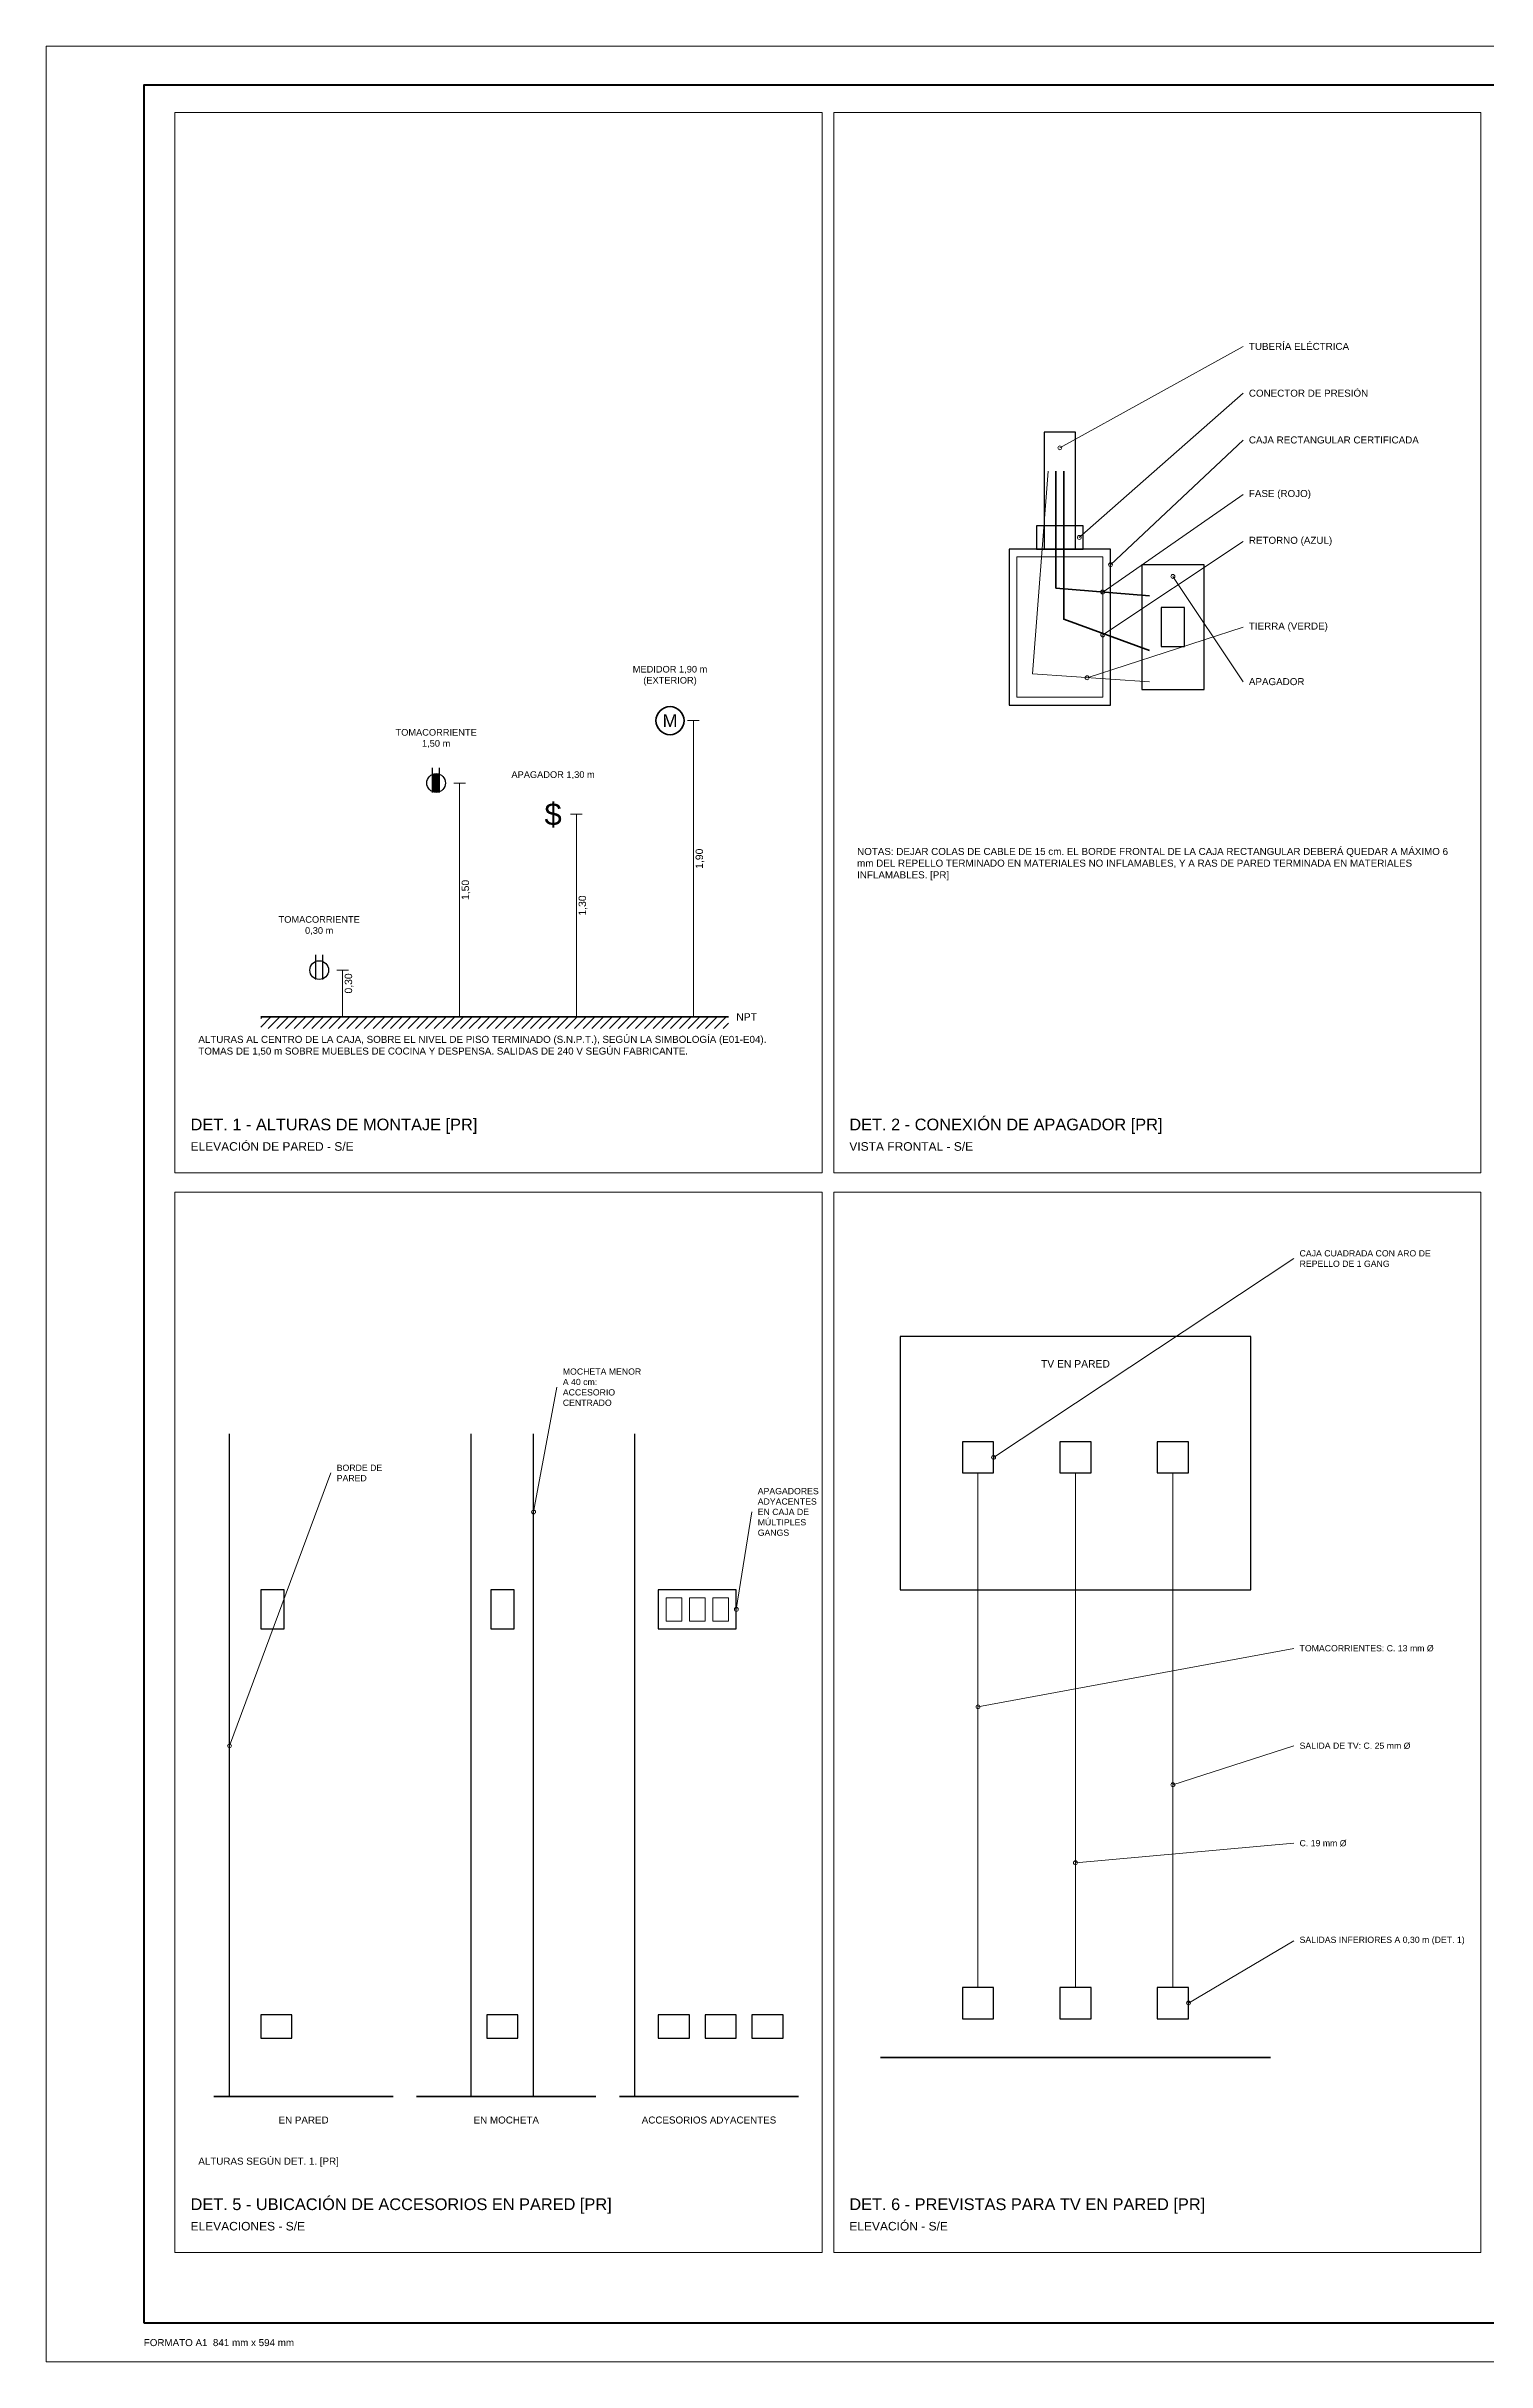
# Paper-space layout 'E05-DETALLES' of a CAD drawing. Header units: metres, sheet in millimetres. Extents: x 0 to 841, y 0 to 594.
# Drawn here: x 0 to 370, y 0 to 594 of the extents above; entities that cross this region are included whole.
import ezdxf
from ezdxf.enums import TextEntityAlignment as Align

# ---------------------------------------------------------------- set-up
doc = ezdxf.new("R2010")
doc.units = ezdxf.units.M
for name, color, linetype, lineweight in [('A-MARCO', 7, 'Continuous', 70), ('A-TEXTO', 7, 'Continuous', 18), ('A-TITULOS', 7, 'Continuous', 35), ('D-COND', 7, 'Continuous', 35), ('D-FINO', 8, 'Continuous', 13), ('D-LINEAS', 7, 'Continuous', 25), ('D-TRAMA', 8, 'Continuous', 9), ('E-APAG', 7, 'Continuous', 25), ('E-TABLERO', 7, 'Continuous', 35), ('E-TOMA', 7, 'Continuous', 25)]:
    doc.layers.add(name, color=color, linetype=linetype, lineweight=lineweight)
doc.layers.add('A-VIEWPORT', color=8, linetype='Continuous', lineweight=13, plot=False)
doc.styles.add('ARIAL', font='arial.ttf')

psp = doc.layouts.new('E05-DETALLES')

# ---------------------------------------------------------------- hatches: boundary and pattern name
at = {"layer": 'D-TRAMA'}
h = psp.add_hatch(dxfattribs=at)
h.set_pattern_fill('ANSI31', scale=0.5)
h.paths.add_polyline_path([(55, 342), (175, 342), (175, 345), (55, 345)])
at = {"layer": 'E-TOMA'}
psp.add_hatch(color=7, dxfattribs=at).paths.add_polyline_path([(99.1, 402.75), (100.9, 402.75), (100.9, 407.25), (99.1, 407.25)])

# ---------------------------------------------------------------- linework, layer by layer
at = {"layer": 'A-MARCO'}
psp.add_lwpolyline([(25, 10), (831, 10), (831, 584), (25, 584)], close=True, dxfattribs=at)
at = {"layer": 'A-VIEWPORT'}
psp.add_lwpolyline([(0, 0), (841, 0), (841, 594), (0, 594)], close=True, dxfattribs=at)
at = {"layer": 'D-COND'}
for p, q in [((55, 345), (175, 345)), ((214, 78), (314, 78)), ((43, 68), (89, 68)), ((95, 68), (141, 68)), ((147, 68), (193, 68))]:
    psp.add_line(p, q, dxfattribs=at)
for points in [[(259, 485), (259, 455), (283, 453)], [(261, 485), (261, 447), (283, 439)]]:
    psp.add_lwpolyline(points, dxfattribs=at)
at = {"layer": 'D-FINO'}
for p, q in [((307, 517), (260, 491)), ((307, 505), (265, 468)), ((307, 493), (273, 461)), ((307, 479), (271, 454)), ((307, 467), (271, 443)), ((307, 431), (289, 458)), ((307, 445), (267, 432)), ((164.5, 421), (167.5, 421)), ((166, 345), (166, 421)), ((104.5, 405), (107.5, 405)), ((106, 345), (106, 405)), ((134.5, 397), (137.5, 397)), ((136, 345), (136, 397)), ((74.5, 357), (77.5, 357)), ((76, 345), (76, 357)), ((74.5, 345), (77.5, 345)), ((104.5, 345), (107.5, 345)), ((134.5, 345), (137.5, 345)), ((164.5, 345), (167.5, 345)), ((320, 283), (243, 232)), ((131, 250), (125, 218)), ((73, 228), (47, 158)), ((239, 228), (239, 96)), ((264, 228), (264, 96)), ((289, 228), (289, 96)), ((181, 218), (177, 193)), ((320, 183), (239, 168)), ((320, 158), (289, 148)), ((320, 133), (264, 128)), ((320, 108), (293, 92))]:
    psp.add_line(p, q, dxfattribs=at)
for points in [[(33, 305), (199, 305), (199, 577), (33, 577)], [(202, 305), (368, 305), (368, 577), (202, 577)], [(249, 427), (271, 427), (271, 463), (249, 463)], [(33, 28), (199, 28), (199, 300), (33, 300)], [(202, 28), (368, 28), (368, 300), (202, 300)], [(159, 190), (163, 190), (163, 196), (159, 196)], [(165, 190), (169, 190), (169, 196), (165, 196)], [(171, 190), (175, 190), (175, 196), (171, 196)]]:
    psp.add_lwpolyline(points, close=True, dxfattribs=at)
psp.add_lwpolyline([(257, 485), (253, 433), (283, 431)], dxfattribs=at)
for centre in [(260, 491), (265, 468), (273, 461), (289, 458), (271, 454), (271, 443), (267, 432), (243, 232), (125, 218), (177, 193), (239, 168), (47, 158), (289, 148), (264, 128), (293, 92)]:
    psp.add_circle(centre, 0.5, dxfattribs=at)
at = {"layer": 'D-LINEAS'}
for p, q in [((47, 68), (47, 238)), ((109, 68), (109, 238)), ((125, 68), (125, 238)), ((151, 68), (151, 238))]:
    psp.add_line(p, q, dxfattribs=at)
for points in [[(256, 465), (264, 465), (264, 495), (256, 495)], [(254, 465), (266, 465), (266, 471), (254, 471)], [(247, 425), (273, 425), (273, 465), (247, 465)], [(281, 429), (297, 429), (297, 461), (281, 461)], [(286, 440), (292, 440), (292, 450), (286, 450)], [(219, 198), (309, 198), (309, 263), (219, 263)], [(235, 228), (243, 228), (243, 236), (235, 236)], [(260, 228), (268, 228), (268, 236), (260, 236)], [(285, 228), (293, 228), (293, 236), (285, 236)], [(55, 188), (61, 188), (61, 198), (55, 198)], [(114, 188), (120, 188), (120, 198), (114, 198)], [(157, 188), (177, 188), (177, 198), (157, 198)], [(235, 88), (243, 88), (243, 96), (235, 96)], [(260, 88), (268, 88), (268, 96), (260, 96)], [(285, 88), (293, 88), (293, 96), (285, 96)], [(55, 83), (63, 83), (63, 89), (55, 89)], [(113, 83), (121, 83), (121, 89), (113, 89)], [(157, 83), (165, 83), (165, 89), (157, 89)], [(169, 83), (177, 83), (177, 89), (169, 89)], [(181, 83), (189, 83), (189, 89), (181, 89)]]:
    psp.add_lwpolyline(points, close=True, dxfattribs=at)
at = {"layer": 'E-TABLERO'}
psp.add_circle((160, 421), 3.6, dxfattribs=at)
at = {"layer": 'E-TOMA'}
for p, q in [((99.1, 402.6), (99.1, 408.9)), ((100.9, 402.6), (100.9, 408.9)), ((69.1, 354.6), (69.1, 360.9)), ((70.9, 354.6), (70.9, 360.9))]:
    psp.add_line(p, q, dxfattribs=at)
for centre in [(100, 405), (70, 357)]:
    psp.add_circle(centre, 2.4, dxfattribs=at)

# ---------------------------------------------------------------- texts
at = {"layer": 'A-TEXTO', "style": 'ARIAL'}
for s, p in [('1,90', (167.5, 383)), ('1,50', (107.5, 375)), ('1,30', (137.5, 371)), ('0,30', (77.5, 351))]:
    psp.add_text(s, height=1.9, rotation=90, dxfattribs=at).set_placement(p, align=Align.MIDDLE_LEFT)
psp.add_text('NPT', height=1.9, dxfattribs=at).set_placement((177, 345), align=Align.MIDDLE_LEFT)
for s, p in [('ELEVACIÓN DE PARED - S/E', (37, 310)), ('VISTA FRONTAL - S/E', (206, 310)), ('ELEVACIONES - S/E', (37, 33)), ('ELEVACIÓN - S/E', (206, 33))]:
    psp.add_text(s, height=2.2, dxfattribs=at).set_placement(p, align=Align.BOTTOM_LEFT)
for s, height, p in [('TV EN PARED', 1.9, (264, 256)), ('EN PARED', 1.8, (66, 62)), ('EN MOCHETA', 1.8, (118, 62)), ('ACCESORIOS ADYACENTES', 1.8, (170, 62))]:
    psp.add_text(s, height=height, dxfattribs=at).set_placement(p, align=Align.MIDDLE_CENTER)
psp.add_text('FORMATO A1  841 mm x 594 mm', height=1.8, dxfattribs=at).set_placement((25, 4))
for s, insert, char_height, width, attachment_point in [('TUBERÍA ELÉCTRICA', (308.5, 517), 1.8, 48, 4), ('CONECTOR DE PRESIÓN', (308.5, 505), 1.8, 48, 4), ('CAJA RECTANGULAR CERTIFICADA', (308.5, 493), 1.8, 48, 4), ('FASE (ROJO)', (308.5, 479), 1.8, 48, 4), ('RETORNO (AZUL)', (308.5, 467), 1.8, 48, 4), ('TIERRA (VERDE)', (308.5, 445), 1.8, 48, 4), ('MEDIDOR 1,90 m (EXTERIOR)', (160, 430), 1.7, 26, 8), ('APAGADOR', (308.5, 431), 1.8, 48, 4), ('TOMACORRIENTE 1,50 m', (100, 414), 1.7, 26, 8), ('APAGADOR 1,30 m', (130, 406), 1.7, 26, 8), ('NOTAS: DEJAR COLAS DE CABLE DE 15 cm. EL BORDE FRONTAL DE LA CAJA RECTANGULAR DEBERÁ QUEDAR A MÁXIMO 6 mm DEL REPELLO TERMINADO EN MATERIALES NO INFLAMABLES, Y A RAS DE PARED TERMINADA EN MATERIALES INFLAMABLES. [PR]', (208, 380), 1.8, 154, 7), ('TOMACORRIENTE 0,30 m', (70, 366), 1.7, 26, 8), ('ALTURAS AL CENTRO DE LA CAJA, SOBRE EL NIVEL DE PISO TERMINADO (S.N.P.T.), SEGÚN LA SIMBOLOGÍA (E01-E04). TOMAS DE 1,50 m SOBRE MUEBLES DE COCINA Y DESPENSA. SALIDAS DE 240 V SEGÚN FABRICANTE.', (39, 335), 1.8, 154, 7), ('CAJA CUADRADA CON ARO DE REPELLO DE 1 GANG', (321.5, 283), 1.6, 40, 4), ('MOCHETA MENOR A 40 cm: ACCESORIO CENTRADO', (132.5, 250), 1.6, 22, 4), ('BORDE DE PARED', (74.5, 228), 1.6, 18, 4), ('APAGADORES ADYACENTES EN CAJA DE MÚLTIPLES GANGS', (182.5, 218), 1.6, 16, 4), ('TOMACORRIENTES: C. 13 mm Ø', (321.5, 183), 1.6, 40, 4), ('SALIDA DE TV: C. 25 mm Ø', (321.5, 158), 1.6, 40, 4), ('C. 19 mm Ø', (321.5, 133), 1.6, 40, 4), ('SALIDAS INFERIORES A 0,30 m (DET. 1)', (321.5, 108), 1.6, 40, 4), ('ALTURAS SEGÚN DET. 1. [PR]', (39, 50), 1.8, 154, 7)]:
    psp.add_mtext(s, dxfattribs=dict(at, insert=insert, char_height=char_height, width=width, attachment_point=attachment_point))
at = {"layer": 'A-TITULOS', "style": 'ARIAL'}
for s, p in [('DET. 1 - ALTURAS DE MONTAJE [PR]', (37, 315)), ('DET. 2 - CONEXIÓN DE APAGADOR [PR]', (206, 315)), ('DET. 5 - UBICACIÓN DE ACCESORIOS EN PARED [PR]', (37, 38)), ('DET. 6 - PREVISTAS PARA TV EN PARED [PR]', (206, 38))]:
    psp.add_text(s, height=3, dxfattribs=at).set_placement(p, align=Align.BOTTOM_LEFT)
at = {"layer": 'E-APAG', "style": 'ARIAL'}
psp.add_text('$', height=5.7, dxfattribs=at).set_placement((130, 397), align=Align.MIDDLE_CENTER)
at = {"layer": 'E-TABLERO', "style": 'ARIAL'}
psp.add_text('M', height=3.3, dxfattribs=at).set_placement((160, 421), align=Align.MIDDLE_CENTER)

doc.saveas('drawing.dxf')
